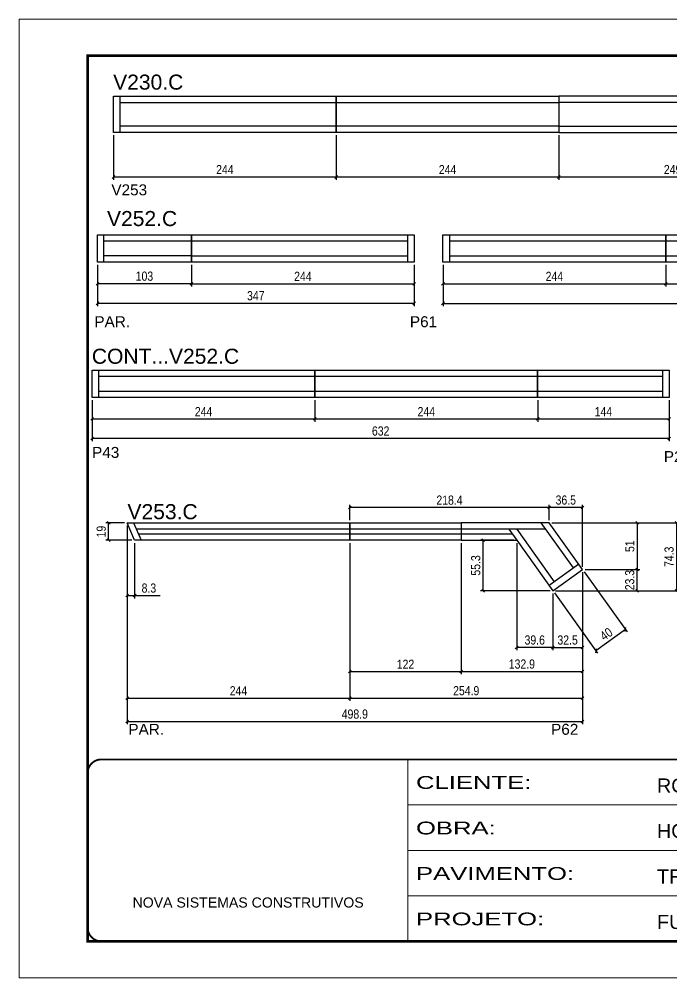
# Model space of a CAD drawing. Extents: x 3171 to 9452, y -2838 to 6252.
# Drawn here: x 7940 to 8655, y 4054 to 5104 of the extents above; entities that cross this region are included whole.
import ezdxf

# ---------------------------------------------------------------- set-up
doc = ezdxf.new("R2010")
doc.units = 0
doc.linetypes.add('CONTINUO', pattern=[0])
doc.linetypes.add('DASHED', pattern=[0.75, 0.5, -0.25])
for name, color, linetype in [('5', 5, 'Continuous'), ('NOMENCLATURA', 7, 'Continuous'), ('Painéis', 200, 'Continuous'), ('SARR_2.2x7', 40, 'Continuous')]:
    doc.layers.add(name, color=color, linetype=linetype)
for name, color, linetype, lineweight in [('Escoras', 2, 'Continuous', 25), ('Folhas', 255, 'Continuous', 9), ('Romaneio', 3, 'Continuous', 13), ('SARRAFO DE PRESSAO', 251, 'DASHED', 9)]:
    doc.layers.add(name, color=color, linetype=linetype, lineweight=lineweight)
doc.layers.add('FELIPE', color=2, linetype='Continuous', lineweight=13, plot=False)
doc.styles.add('ARIAL', font='arial.ttf')
doc.styles.add('COTA TECNICA', font='techl___.ttf', dxfattribs={"height": 10})
doc.styles.add('COTA TECNICA-50', font='techl___.ttf', dxfattribs={"height": 10})
doc.styles.get("Standard").update_dxf_attribs({"font": 'arial.ttf'})
doc.styles.add('Tecnologia', font='')
doc.styles.get('Tecnologia').set_extended_font_data('Forgotten Futurist')
doc.dimstyles.new('COTA PAINEL-50', dxfattribs={"dimtxt": 10, "dimasz": 3, "dimexe": 3, "dimexo": 3, "dimgap": 3, "dimtad": 1, "dimdec": 1, "dimzin": 12, "dimdsep": 46, "dimtxsty": 'COTA TECNICA-50', "dimblk1": 'OBLIQUE', "dimblk2": 'OBLIQUE', "dimsah": 1, "dimcen": 0.9, "dimclrd": 4, "dimclre": 4, "dimclrt": 240, "dimadec": 1, "dimazin": 3, "dimtfac": 1, "dimtdec": 1, "dimtmove": 0, "dimatfit": 3, "dimfxl": 1, "dimtolj": 1, "dimtzin": 12, "dimarcsym": 0})
doc.dimstyles.new('PAINEL', dxfattribs={"dimtxt": 10, "dimasz": 3, "dimexe": 3, "dimexo": 3, "dimgap": 3, "dimtad": 1, "dimdec": 1, "dimzin": 12, "dimdsep": 46, "dimtxsty": 'COTA TECNICA', "dimblk1": 'OBLIQUE', "dimblk2": 'OBLIQUE', "dimsah": 1, "dimcen": 0.9, "dimclrd": 4, "dimclre": 4, "dimclrt": 240, "dimadec": 1, "dimazin": 3, "dimtfac": 1, "dimtdec": 1, "dimtmove": 0, "dimatfit": 3, "dimfxl": 1, "dimtolj": 1, "dimtzin": 12, "dimarcsym": 0})

# ---------------------------------------------------------------- blocks, each defined once
blk = doc.blocks.new('9999999999')
at = {"color": 30, "linetype": 'CONTINUO'}
for p, q in [((98564.6, 34230.2), (98564.6, 34429.4)), ((98564.6, 34379.6), (99584, 34379.6)), ((98564.6, 34329.8), (99488, 34329.8)), ((98564.6, 34280), (99488, 34280))]:
    blk.add_line(p, q, dxfattribs=at)
at = {"color": 30, "linetype": 'CONTINUO', "const_width": 2}
blk.add_lwpolyline([(99584, 34230.2), (99584, 34414.4, 0.414214), (99569, 34429.4), (98229, 34429.4, 0.414214), (98214, 34414.4), (98214, 34245.2, 0.414214), (98229, 34230.2), (99584, 34230.2)], format="xyb", dxfattribs=at)
at = {"layer": 'Folhas'}
blk.add_lwpolyline([(98139, 34190.2), (99624, 34190.2), (99624, 35240.2), (98139, 35240.2)], close=True, dxfattribs=at)
at = {"layer": 'Folhas', "color": 30, "const_width": 3}
blk.add_lwpolyline([(98214, 34230.2), (99584, 34230.2), (99584, 35200.2), (98214, 35200.2)], close=True, dxfattribs=at)
at = {"color": 7, "linetype": 'Continuous', "ltscale": 5, "style": 'ARIAL'}
for s, height, p in [('ROCONTEC', 15.48, (98837.7, 34393.1)), ('HOSPITAL ASSUNÇÃO', 15.483, (98837.7, 34343.3)), ('TRECHO 1 - TÉRREO', 15.483, (98837.7, 34293.5)), ('NOVA SISTEMAS CONSTRUTIVOS', 11.059, (98263.2, 34267.2)), ('FUNDO DE VIGA', 15.483, (98837.7, 34243.7))]:
    blk.add_text(s, height=height, dxfattribs=at).set_placement(p)
at = {"layer": 'Folhas', "color": 7, "style": 'Tecnologia', "width": 1.5}
for s, p in [('CLIENTE:', (98573.7, 34397.2)), ('OBRA:', (98573.7, 34347.3)), ('PAVIMENTO:', (98573.7, 34297.5)), ('PROJETO:', (98573.7, 34247.7))]:
    blk.add_text(s, height=14, dxfattribs=at).set_placement(p)
blk = doc.blocks.new('_Oblique')
at = {"color": 0, "linetype": 'ByBlock', "lineweight": -2}
blk.add_line((-0.5, -0.5), (0.5, 0.5), dxfattribs=at)
blk = doc.blocks.new('*D319')
at = {"layer": 'Defpoints', "color": 0, "linetype": 'ByBlock', "transparency": 16777216}
for p in [(8025.4, 4837.5), (8372.5, 4837.5), (8025.4, 4792.5)]:
    blk.add_point(p, dxfattribs=at)
at = {"layer": 'Romaneio', "color": 4, "linetype": 'ByBlock', "lineweight": -2, "transparency": 16777216}
for p, q in [((8025.4, 4834.5), (8025.4, 4789.5)), ((8372.5, 4834.5), (8372.5, 4789.5)), ((8372.5, 4792.5), (8025.4, 4792.5))]:
    blk.add_line(p, q, dxfattribs=at)
at = {"layer": 'Romaneio', "color": 4, "linetype": 'ByBlock', "lineweight": -2, "transparency": 16777216, "xscale": 3, "yscale": 3, "zscale": 3, "rotation": 180}
blk.add_blockref('_Oblique', (8025.4, 4792.5), dxfattribs=at)
at = {"layer": 'Romaneio', "color": 4, "linetype": 'ByBlock', "lineweight": -2, "transparency": 16777216, "xscale": 3, "yscale": 3, "zscale": 3}
blk.add_blockref('_Oblique', (8372.5, 4792.5), dxfattribs=at)
at = {"layer": 'Romaneio', "color": 240, "linetype": 'ByBlock', "transparency": 16777216, "insert": (8198.9, 4800.8), "char_height": 10, "attachment_point": 5, "style": 'COTA TECNICA-50'}
blk.add_mtext('\\A1;347', dxfattribs=at)
blk = doc.blocks.new('*D320')
at = {"layer": 'Defpoints', "color": 0, "linetype": 'Continuous', "transparency": 16777216}
for p in [(8025.4, 4837.5), (8128.5, 4837.5), (8025.4, 4814)]:
    blk.add_point(p, dxfattribs=at)
at = {"layer": 'Painéis', "color": 4, "linetype": 'Continuous', "lineweight": -2, "transparency": 16777216}
for p, q in [((8025.4, 4834.5), (8025.4, 4811)), ((8128.5, 4834.5), (8128.5, 4811)), ((8128.5, 4814), (8025.4, 4814))]:
    blk.add_line(p, q, dxfattribs=at)
at = {"layer": 'Painéis', "color": 4, "linetype": 'Continuous', "lineweight": -2, "transparency": 16777216, "xscale": 3, "yscale": 3, "zscale": 3, "rotation": 180}
blk.add_blockref('_Oblique', (8025.4, 4814), dxfattribs=at)
at = {"layer": 'Painéis', "color": 4, "linetype": 'Continuous', "lineweight": -2, "transparency": 16777216, "xscale": 3, "yscale": 3, "zscale": 3}
blk.add_blockref('_Oblique', (8128.5, 4814), dxfattribs=at)
at = {"layer": 'Painéis', "color": 240, "linetype": 'Continuous', "transparency": 16777216, "insert": (8076.9, 4822.2), "char_height": 10, "attachment_point": 5, "style": 'COTA TECNICA-50'}
blk.add_mtext('\\A1;103', dxfattribs=at)
blk = doc.blocks.new('*D321')
at = {"layer": 'Defpoints', "color": 0, "linetype": 'ByBlock', "transparency": 16777216}
for p in [(8128.5, 4837.5), (8372.5, 4837.5), (8372.5, 4814)]:
    blk.add_point(p, dxfattribs=at)
at = {"layer": 'Romaneio', "color": 4, "linetype": 'ByBlock', "lineweight": -2, "transparency": 16777216}
for p, q in [((8128.5, 4834.5), (8128.5, 4811)), ((8372.5, 4834.5), (8372.5, 4811)), ((8128.5, 4814), (8372.5, 4814))]:
    blk.add_line(p, q, dxfattribs=at)
at = {"layer": 'Romaneio', "color": 4, "linetype": 'ByBlock', "lineweight": -2, "transparency": 16777216, "xscale": 3, "yscale": 3, "zscale": 3, "rotation": 180}
blk.add_blockref('_Oblique', (8128.5, 4814), dxfattribs=at)
at = {"layer": 'Romaneio', "color": 4, "linetype": 'ByBlock', "lineweight": -2, "transparency": 16777216, "xscale": 3, "yscale": 3, "zscale": 3}
blk.add_blockref('_Oblique', (8372.5, 4814), dxfattribs=at)
at = {"layer": 'Romaneio', "color": 240, "linetype": 'ByBlock', "transparency": 16777216, "insert": (8250.5, 4822.1), "char_height": 10, "attachment_point": 5, "style": 'COTA TECNICA-50'}
blk.add_mtext('\\A1;244', dxfattribs=at)
blk = doc.blocks.new('*D322')
at = {"layer": 'Defpoints', "color": 0, "linetype": 'ByBlock', "transparency": 16777216}
for p in [(8404, 4837.5), (8648, 4837.5), (8648, 4814)]:
    blk.add_point(p, dxfattribs=at)
at = {"layer": 'Romaneio', "color": 4, "linetype": 'ByBlock', "lineweight": -2, "transparency": 16777216}
for p, q in [((8404, 4834.5), (8404, 4811)), ((8648, 4834.5), (8648, 4811)), ((8404, 4814), (8648, 4814))]:
    blk.add_line(p, q, dxfattribs=at)
at = {"layer": 'Romaneio', "color": 4, "linetype": 'ByBlock', "lineweight": -2, "transparency": 16777216, "xscale": 3, "yscale": 3, "zscale": 3, "rotation": 180}
blk.add_blockref('_Oblique', (8404, 4814), dxfattribs=at)
at = {"layer": 'Romaneio', "color": 4, "linetype": 'ByBlock', "lineweight": -2, "transparency": 16777216, "xscale": 3, "yscale": 3, "zscale": 3}
blk.add_blockref('_Oblique', (8648, 4814), dxfattribs=at)
at = {"layer": 'Romaneio', "color": 240, "linetype": 'ByBlock', "transparency": 16777216, "insert": (8526, 4822.1), "char_height": 10, "attachment_point": 5, "style": 'COTA TECNICA-50'}
blk.add_mtext('\\A1;244', dxfattribs=at)
blk = doc.blocks.new('*D323')
at = {"layer": 'Defpoints', "color": 0, "linetype": 'ByBlock', "transparency": 16777216}
for p in [(8648, 4837.5), (8892, 4837.5), (8892, 4814)]:
    blk.add_point(p, dxfattribs=at)
at = {"layer": 'Romaneio', "color": 4, "linetype": 'ByBlock', "lineweight": -2, "transparency": 16777216}
for p, q in [((8648, 4834.5), (8648, 4811)), ((8892, 4834.5), (8892, 4811)), ((8648, 4814), (8892, 4814))]:
    blk.add_line(p, q, dxfattribs=at)
at = {"layer": 'Romaneio', "color": 4, "linetype": 'ByBlock', "lineweight": -2, "transparency": 16777216, "xscale": 3, "yscale": 3, "zscale": 3, "rotation": 180}
blk.add_blockref('_Oblique', (8648, 4814), dxfattribs=at)
at = {"layer": 'Romaneio', "color": 4, "linetype": 'ByBlock', "lineweight": -2, "transparency": 16777216, "xscale": 3, "yscale": 3, "zscale": 3}
blk.add_blockref('_Oblique', (8892, 4814), dxfattribs=at)
at = {"layer": 'Romaneio', "color": 240, "linetype": 'ByBlock', "transparency": 16777216, "insert": (8770, 4822.1), "char_height": 10, "attachment_point": 5, "style": 'COTA TECNICA-50'}
blk.add_mtext('\\A1;244', dxfattribs=at)
blk = doc.blocks.new('*D324')
at = {"layer": 'Defpoints', "color": 0, "linetype": 'ByBlock', "transparency": 16777216}
for p in [(8404, 4837.5), (9331, 4837.5), (9331, 4792.5)]:
    blk.add_point(p, dxfattribs=at)
at = {"layer": 'Romaneio', "color": 4, "linetype": 'ByBlock', "lineweight": -2, "transparency": 16777216}
for p, q in [((8404, 4834.5), (8404, 4789.5)), ((9331, 4834.5), (9331, 4789.5)), ((8404, 4792.5), (9331, 4792.5))]:
    blk.add_line(p, q, dxfattribs=at)
at = {"layer": 'Romaneio', "color": 4, "linetype": 'ByBlock', "lineweight": -2, "transparency": 16777216, "xscale": 3, "yscale": 3, "zscale": 3, "rotation": 180}
blk.add_blockref('_Oblique', (8404, 4792.5), dxfattribs=at)
at = {"layer": 'Romaneio', "color": 4, "linetype": 'ByBlock', "lineweight": -2, "transparency": 16777216, "xscale": 3, "yscale": 3, "zscale": 3}
blk.add_blockref('_Oblique', (9331, 4792.5), dxfattribs=at)
at = {"layer": 'Romaneio', "color": 240, "linetype": 'ByBlock', "transparency": 16777216, "insert": (8867.5, 4800.6), "char_height": 10, "attachment_point": 5, "style": 'COTA TECNICA-50'}
blk.add_mtext('\\A1;927', dxfattribs=at)
blk = doc.blocks.new('*D71')
at = {"layer": 'Defpoints', "color": 0, "linetype": 'ByBlock', "transparency": 16777216}
for p in [(8019.7, 4689.3), (8263.7, 4689.3), (8263.7, 4665.9)]:
    blk.add_point(p, dxfattribs=at)
at = {"layer": 'Romaneio', "color": 4, "linetype": 'ByBlock', "lineweight": -2, "transparency": 16777216}
for p, q in [((8019.7, 4686.3), (8019.7, 4662.9)), ((8263.7, 4686.3), (8263.7, 4662.9)), ((8019.7, 4665.9), (8263.7, 4665.9))]:
    blk.add_line(p, q, dxfattribs=at)
at = {"layer": 'Romaneio', "color": 4, "linetype": 'ByBlock', "lineweight": -2, "transparency": 16777216, "xscale": 3, "yscale": 3, "zscale": 3, "rotation": 180}
blk.add_blockref('_Oblique', (8019.7, 4665.9), dxfattribs=at)
at = {"layer": 'Romaneio', "color": 4, "linetype": 'ByBlock', "lineweight": -2, "transparency": 16777216, "xscale": 3, "yscale": 3, "zscale": 3}
blk.add_blockref('_Oblique', (8263.7, 4665.9), dxfattribs=at)
at = {"layer": 'Romaneio', "color": 240, "linetype": 'ByBlock', "transparency": 16777216, "insert": (8141.7, 4673.9), "char_height": 10, "attachment_point": 5, "style": 'COTA TECNICA-50'}
blk.add_mtext('\\A1;244', dxfattribs=at)
blk = doc.blocks.new('*D72')
at = {"layer": 'Defpoints', "color": 0, "linetype": 'ByBlock', "transparency": 16777216}
for p in [(8263.7, 4689.3), (8507.7, 4689.3), (8507.7, 4665.9)]:
    blk.add_point(p, dxfattribs=at)
at = {"layer": 'Romaneio', "color": 4, "linetype": 'ByBlock', "lineweight": -2, "transparency": 16777216}
for p, q in [((8263.7, 4686.3), (8263.7, 4662.9)), ((8507.7, 4686.3), (8507.7, 4662.9)), ((8263.7, 4665.9), (8507.7, 4665.9))]:
    blk.add_line(p, q, dxfattribs=at)
at = {"layer": 'Romaneio', "color": 4, "linetype": 'ByBlock', "lineweight": -2, "transparency": 16777216, "xscale": 3, "yscale": 3, "zscale": 3, "rotation": 180}
blk.add_blockref('_Oblique', (8263.7, 4665.9), dxfattribs=at)
at = {"layer": 'Romaneio', "color": 4, "linetype": 'ByBlock', "lineweight": -2, "transparency": 16777216, "xscale": 3, "yscale": 3, "zscale": 3}
blk.add_blockref('_Oblique', (8507.7, 4665.9), dxfattribs=at)
at = {"layer": 'Romaneio', "color": 240, "linetype": 'ByBlock', "transparency": 16777216, "insert": (8385.7, 4673.9), "char_height": 10, "attachment_point": 5, "style": 'COTA TECNICA-50'}
blk.add_mtext('\\A1;244', dxfattribs=at)
blk = doc.blocks.new('*D73')
at = {"layer": 'Defpoints', "color": 0, "linetype": 'ByBlock', "transparency": 16777216}
for p in [(8507.7, 4689.3), (8651.7, 4689.3), (8651.7, 4665.9)]:
    blk.add_point(p, dxfattribs=at)
at = {"layer": 'Romaneio', "color": 4, "linetype": 'ByBlock', "lineweight": -2, "transparency": 16777216}
for p, q in [((8507.7, 4686.3), (8507.7, 4662.9)), ((8651.7, 4686.3), (8651.7, 4662.9)), ((8507.7, 4665.9), (8651.7, 4665.9))]:
    blk.add_line(p, q, dxfattribs=at)
at = {"layer": 'Romaneio', "color": 4, "linetype": 'ByBlock', "lineweight": -2, "transparency": 16777216, "xscale": 3, "yscale": 3, "zscale": 3, "rotation": 180}
blk.add_blockref('_Oblique', (8507.7, 4665.9), dxfattribs=at)
at = {"layer": 'Romaneio', "color": 4, "linetype": 'ByBlock', "lineweight": -2, "transparency": 16777216, "xscale": 3, "yscale": 3, "zscale": 3}
blk.add_blockref('_Oblique', (8651.7, 4665.9), dxfattribs=at)
at = {"layer": 'Romaneio', "color": 240, "linetype": 'ByBlock', "transparency": 16777216, "insert": (8579.7, 4673.9), "char_height": 10, "attachment_point": 5, "style": 'COTA TECNICA-50'}
blk.add_mtext('\\A1;144', dxfattribs=at)
blk = doc.blocks.new('*D74')
at = {"layer": 'Defpoints', "color": 0, "linetype": 'ByBlock', "transparency": 16777216}
for p in [(8019.7, 4689.3), (8651.7, 4689.3), (8019.7, 4644.4)]:
    blk.add_point(p, dxfattribs=at)
at = {"layer": 'Romaneio', "color": 4, "linetype": 'ByBlock', "lineweight": -2, "transparency": 16777216}
for p, q in [((8019.7, 4686.3), (8019.7, 4641.4)), ((8651.7, 4686.3), (8651.7, 4641.4)), ((8651.7, 4644.4), (8019.7, 4644.4))]:
    blk.add_line(p, q, dxfattribs=at)
at = {"layer": 'Romaneio', "color": 4, "linetype": 'ByBlock', "lineweight": -2, "transparency": 16777216, "xscale": 3, "yscale": 3, "zscale": 3, "rotation": 180}
blk.add_blockref('_Oblique', (8019.7, 4644.4), dxfattribs=at)
at = {"layer": 'Romaneio', "color": 4, "linetype": 'ByBlock', "lineweight": -2, "transparency": 16777216, "xscale": 3, "yscale": 3, "zscale": 3}
blk.add_blockref('_Oblique', (8651.7, 4644.4), dxfattribs=at)
at = {"layer": 'Romaneio', "color": 240, "linetype": 'ByBlock', "transparency": 16777216, "insert": (8335.7, 4652.6), "char_height": 10, "attachment_point": 5, "style": 'COTA TECNICA-50'}
blk.add_mtext('\\A1;632', dxfattribs=at)
blk = doc.blocks.new('*D181')
at = {"layer": 'Defpoints', "color": 0, "linetype": 'ByBlock', "transparency": 16777216}
for p in [(8057.9, 4552), (8301.9, 4533), (8301.9, 4360.1)]:
    blk.add_point(p, dxfattribs=at)
at = {"layer": 'Escoras', "color": 4, "linetype": 'ByBlock', "lineweight": -2, "transparency": 16777216}
for p, q in [((8057.9, 4549), (8057.9, 4357.1)), ((8301.9, 4530), (8301.9, 4357.1)), ((8057.9, 4360.1), (8301.9, 4360.1))]:
    blk.add_line(p, q, dxfattribs=at)
at = {"layer": 'Escoras', "color": 4, "linetype": 'ByBlock', "lineweight": -2, "transparency": 16777216, "xscale": 3, "yscale": 3, "zscale": 3, "rotation": 180}
blk.add_blockref('_Oblique', (8057.9, 4360.1), dxfattribs=at)
at = {"layer": 'Escoras', "color": 4, "linetype": 'ByBlock', "lineweight": -2, "transparency": 16777216, "xscale": 3, "yscale": 3, "zscale": 3}
blk.add_blockref('_Oblique', (8301.9, 4360.1), dxfattribs=at)
at = {"layer": 'Escoras', "color": 240, "linetype": 'ByBlock', "transparency": 16777216, "insert": (8179.9, 4368.2), "char_height": 10, "attachment_point": 5, "style": 'COTA TECNICA-50'}
blk.add_mtext('\\A1;244', dxfattribs=at)
blk = doc.blocks.new('*D182')
at = {"layer": 'Defpoints', "color": 0, "linetype": 'ByBlock', "transparency": 16777216}
for p in [(8057.9, 4552), (8066.2, 4533), (8066.2, 4472.4)]:
    blk.add_point(p, dxfattribs=at)
at = {"layer": 'Escoras', "color": 4, "linetype": 'ByBlock', "lineweight": -2, "transparency": 16777216}
for p, q in [((8057.9, 4549), (8057.9, 4469.4)), ((8066.2, 4530), (8066.2, 4469.4)), ((8057.9, 4472.4), (8066.2, 4472.4)), ((8066.2, 4472.4), (8094.3, 4472.4))]:
    blk.add_line(p, q, dxfattribs=at)
at = {"layer": 'Escoras', "color": 4, "linetype": 'ByBlock', "lineweight": -2, "transparency": 16777216, "xscale": 3, "yscale": 3, "zscale": 3, "rotation": 180}
blk.add_blockref('_Oblique', (8057.9, 4472.4), dxfattribs=at)
at = {"layer": 'Escoras', "color": 4, "linetype": 'ByBlock', "lineweight": -2, "transparency": 16777216, "xscale": 3, "yscale": 3, "zscale": 3}
blk.add_blockref('_Oblique', (8066.2, 4472.4), dxfattribs=at)
at = {"layer": 'Escoras', "color": 240, "linetype": 'ByBlock', "transparency": 16777216, "insert": (8081.8, 4480.6), "char_height": 10, "attachment_point": 5, "style": 'COTA TECNICA-50'}
blk.add_mtext('\\A1;8.3', dxfattribs=at)
blk = doc.blocks.new('*D183')
at = {"layer": 'Defpoints', "color": 0, "linetype": 'ByBlock', "transparency": 16777216}
for p in [(8301.9, 4533), (8556.8, 4501), (8556.8, 4360.1)]:
    blk.add_point(p, dxfattribs=at)
at = {"layer": 'Escoras', "color": 4, "linetype": 'ByBlock', "lineweight": -2, "transparency": 16777216}
for p, q in [((8301.9, 4530), (8301.9, 4357.1)), ((8556.8, 4498), (8556.8, 4357.1)), ((8301.9, 4360.1), (8556.8, 4360.1))]:
    blk.add_line(p, q, dxfattribs=at)
at = {"layer": 'Escoras', "color": 4, "linetype": 'ByBlock', "lineweight": -2, "transparency": 16777216, "xscale": 3, "yscale": 3, "zscale": 3, "rotation": 180}
blk.add_blockref('_Oblique', (8301.9, 4360.1), dxfattribs=at)
at = {"layer": 'Escoras', "color": 4, "linetype": 'ByBlock', "lineweight": -2, "transparency": 16777216, "xscale": 3, "yscale": 3, "zscale": 3}
blk.add_blockref('_Oblique', (8556.8, 4360.1), dxfattribs=at)
at = {"layer": 'Escoras', "color": 240, "linetype": 'ByBlock', "transparency": 16777216, "insert": (8429.4, 4368.2), "char_height": 10, "attachment_point": 5, "style": 'COTA TECNICA-50'}
blk.add_mtext('\\A1;254.9', dxfattribs=at)
blk = doc.blocks.new('*D219')
at = {"layer": 'Defpoints', "color": 0, "linetype": 'ByBlock', "transparency": 16777216}
for p in [(8556.8, 4501), (8524.3, 4477.7), (8556.8, 4415.5)]:
    blk.add_point(p, dxfattribs=at)
at = {"layer": 'Escoras', "color": 4, "linetype": 'ByBlock', "lineweight": -2, "transparency": 16777216}
for p, q in [((8556.8, 4498), (8556.8, 4412.5)), ((8524.3, 4474.7), (8524.3, 4412.5)), ((8524.3, 4415.5), (8556.8, 4415.5))]:
    blk.add_line(p, q, dxfattribs=at)
at = {"layer": 'Escoras', "color": 4, "linetype": 'ByBlock', "lineweight": -2, "transparency": 16777216, "xscale": 3, "yscale": 3, "zscale": 3, "rotation": 180}
blk.add_blockref('_Oblique', (8524.3, 4415.5), dxfattribs=at)
at = {"layer": 'Escoras', "color": 4, "linetype": 'ByBlock', "lineweight": -2, "transparency": 16777216, "xscale": 3, "yscale": 3, "zscale": 3}
blk.add_blockref('_Oblique', (8556.8, 4415.5), dxfattribs=at)
at = {"layer": 'Escoras', "color": 240, "linetype": 'ByBlock', "transparency": 16777216, "insert": (8540.5, 4423.7), "char_height": 10, "attachment_point": 5, "style": 'COTA TECNICA-50'}
blk.add_mtext('\\A1;32.5', dxfattribs=at)
blk = doc.blocks.new('*D220')
at = {"layer": 'Defpoints', "color": 0, "linetype": 'ByBlock', "transparency": 16777216}
for p in [(8484.7, 4533), (8524.3, 4477.7), (8484.7, 4415.5)]:
    blk.add_point(p, dxfattribs=at)
at = {"layer": 'Escoras', "color": 4, "linetype": 'ByBlock', "lineweight": -2, "transparency": 16777216}
for p, q in [((8484.7, 4530), (8484.7, 4412.5)), ((8524.3, 4474.7), (8524.3, 4412.5)), ((8524.3, 4415.5), (8484.7, 4415.5))]:
    blk.add_line(p, q, dxfattribs=at)
at = {"layer": 'Escoras', "color": 4, "linetype": 'ByBlock', "lineweight": -2, "transparency": 16777216, "xscale": 3, "yscale": 3, "zscale": 3, "rotation": 180}
blk.add_blockref('_Oblique', (8484.7, 4415.5), dxfattribs=at)
at = {"layer": 'Escoras', "color": 4, "linetype": 'ByBlock', "lineweight": -2, "transparency": 16777216, "xscale": 3, "yscale": 3, "zscale": 3}
blk.add_blockref('_Oblique', (8524.3, 4415.5), dxfattribs=at)
at = {"layer": 'Escoras', "color": 240, "linetype": 'ByBlock', "transparency": 16777216, "insert": (8504.5, 4423.7), "char_height": 10, "attachment_point": 5, "style": 'COTA TECNICA-50'}
blk.add_mtext('\\A1;39.6', dxfattribs=at)
blk = doc.blocks.new('*D38')
at = {"layer": 'Defpoints', "color": 0, "linetype": 'ByBlock', "transparency": 16777216}
for p in [(8448.1, 4533), (8484.7, 4533), (8524.3, 4477.7)]:
    blk.add_point(p, dxfattribs=at)
at = {"layer": 'Escoras', "color": 4, "linetype": 'ByBlock', "lineweight": -2, "transparency": 16777216}
for p, q in [((8481.7, 4533), (8445.1, 4533)), ((8448.1, 4477.7), (8448.1, 4533)), ((8521.3, 4477.7), (8445.1, 4477.7))]:
    blk.add_line(p, q, dxfattribs=at)
at = {"layer": 'Escoras', "color": 4, "linetype": 'ByBlock', "lineweight": -2, "transparency": 16777216, "xscale": 3, "yscale": 3, "zscale": 3}
for p, rotation in [((8448.1, 4533), 90), ((8448.1, 4477.7), 270)]:
    blk.add_blockref('_Oblique', p, dxfattribs=dict(at, rotation=rotation))
at = {"layer": 'Escoras', "color": 240, "linetype": 'ByBlock', "transparency": 16777216, "insert": (8439.9, 4505.4), "char_height": 10, "attachment_point": 5, "rotation": 90, "style": 'COTA TECNICA-50'}
blk.add_mtext('\\A1;55.3', dxfattribs=at)
blk = doc.blocks.new('*D221')
at = {"layer": 'Defpoints', "color": 0, "linetype": 'ByBlock', "transparency": 16777216}
for p in [(8520.3, 4552), (8524.3, 4477.7), (8659.9, 4477.7)]:
    blk.add_point(p, dxfattribs=at)
at = {"layer": 'Escoras', "color": 4, "linetype": 'ByBlock', "lineweight": -2, "transparency": 16777216}
for p, q in [((8523.3, 4552), (8662.9, 4552)), ((8659.9, 4552), (8659.9, 4477.7)), ((8527.3, 4477.7), (8662.9, 4477.7))]:
    blk.add_line(p, q, dxfattribs=at)
at = {"layer": 'Escoras', "color": 4, "linetype": 'ByBlock', "lineweight": -2, "transparency": 16777216, "xscale": 3, "yscale": 3, "zscale": 3}
for p, rotation in [((8659.9, 4552), 90), ((8659.9, 4477.7), 270)]:
    blk.add_blockref('_Oblique', p, dxfattribs=dict(at, rotation=rotation))
at = {"layer": 'Escoras', "color": 240, "linetype": 'ByBlock', "transparency": 16777216, "insert": (8651.7, 4514.9), "char_height": 10, "attachment_point": 5, "rotation": 90, "style": 'COTA TECNICA-50'}
blk.add_mtext('\\A1;74.3', dxfattribs=at)
blk = doc.blocks.new('*D39')
at = {"layer": 'Defpoints', "color": 0, "linetype": 'ByBlock', "transparency": 16777216}
for p in [(8556.8, 4501), (8616.8, 4501), (8524.3, 4477.7)]:
    blk.add_point(p, dxfattribs=at)
at = {"layer": 'Escoras', "color": 4, "linetype": 'ByBlock', "lineweight": -2, "transparency": 16777216}
for p, q in [((8559.8, 4501), (8619.8, 4501)), ((8616.8, 4477.7), (8616.8, 4501)), ((8527.3, 4477.7), (8619.8, 4477.7))]:
    blk.add_line(p, q, dxfattribs=at)
at = {"layer": 'Escoras', "color": 4, "linetype": 'ByBlock', "lineweight": -2, "transparency": 16777216, "xscale": 3, "yscale": 3, "zscale": 3}
for p, rotation in [((8616.8, 4501), 90), ((8616.8, 4477.7), 270)]:
    blk.add_blockref('_Oblique', p, dxfattribs=dict(at, rotation=rotation))
at = {"layer": 'Escoras', "color": 240, "linetype": 'ByBlock', "transparency": 16777216, "insert": (8608.6, 4489.4), "char_height": 10, "attachment_point": 5, "rotation": 90, "style": 'COTA TECNICA-50'}
blk.add_mtext('\\A1;23.3', dxfattribs=at)
blk = doc.blocks.new('*D40')
at = {"layer": 'Defpoints', "color": 0, "linetype": 'ByBlock', "transparency": 16777216}
for p in [(8520.3, 4552), (8556.8, 4501), (8616.8, 4501)]:
    blk.add_point(p, dxfattribs=at)
at = {"layer": 'Escoras', "color": 4, "linetype": 'ByBlock', "lineweight": -2, "transparency": 16777216}
for p, q in [((8523.3, 4552), (8619.8, 4552)), ((8616.8, 4552), (8616.8, 4501)), ((8559.8, 4501), (8619.8, 4501))]:
    blk.add_line(p, q, dxfattribs=at)
at = {"layer": 'Escoras', "color": 4, "linetype": 'ByBlock', "lineweight": -2, "transparency": 16777216, "xscale": 3, "yscale": 3, "zscale": 3}
for p, rotation in [((8616.8, 4552), 90), ((8616.8, 4501), 270)]:
    blk.add_blockref('_Oblique', p, dxfattribs=dict(at, rotation=rotation))
at = {"layer": 'Escoras', "color": 240, "linetype": 'ByBlock', "transparency": 16777216, "insert": (8608.7, 4526.5), "char_height": 10, "attachment_point": 5, "rotation": 90, "style": 'COTA TECNICA-50'}
blk.add_mtext('\\A1;51', dxfattribs=at)
blk = doc.blocks.new('*D41')
at = {"layer": 'Defpoints', "color": 0, "linetype": 'ByBlock', "transparency": 16777216}
for p in [(8520.3, 4568.8), (8520.3, 4552), (8556.8, 4501)]:
    blk.add_point(p, dxfattribs=at)
at = {"layer": 'Escoras', "color": 4, "linetype": 'ByBlock', "lineweight": -2, "transparency": 16777216}
for p, q in [((8520.3, 4555), (8520.3, 4571.8)), ((8556.8, 4568.8), (8520.3, 4568.8)), ((8556.8, 4504), (8556.8, 4571.8))]:
    blk.add_line(p, q, dxfattribs=at)
at = {"layer": 'Escoras', "color": 4, "linetype": 'ByBlock', "lineweight": -2, "transparency": 16777216, "xscale": 3, "yscale": 3, "zscale": 3, "rotation": 180}
blk.add_blockref('_Oblique', (8520.3, 4568.8), dxfattribs=at)
at = {"layer": 'Escoras', "color": 4, "linetype": 'ByBlock', "lineweight": -2, "transparency": 16777216, "xscale": 3, "yscale": 3, "zscale": 3}
blk.add_blockref('_Oblique', (8556.8, 4568.8), dxfattribs=at)
at = {"layer": 'Escoras', "color": 240, "linetype": 'ByBlock', "transparency": 16777216, "insert": (8538.5, 4577), "char_height": 10, "attachment_point": 5, "style": 'COTA TECNICA-50'}
blk.add_mtext('\\A1;36.5', dxfattribs=at)
blk = doc.blocks.new('*D222')
at = {"layer": 'Defpoints', "color": 0, "linetype": 'ByBlock', "transparency": 16777216}
for p in [(8301.9, 4568.8), (8301.9, 4552), (8520.3, 4552)]:
    blk.add_point(p, dxfattribs=at)
at = {"layer": 'Escoras', "color": 4, "linetype": 'ByBlock', "lineweight": -2, "transparency": 16777216}
for p, q in [((8301.9, 4555), (8301.9, 4571.8)), ((8520.3, 4568.8), (8301.9, 4568.8)), ((8520.3, 4555), (8520.3, 4571.8))]:
    blk.add_line(p, q, dxfattribs=at)
at = {"layer": 'Escoras', "color": 4, "linetype": 'ByBlock', "lineweight": -2, "transparency": 16777216, "xscale": 3, "yscale": 3, "zscale": 3, "rotation": 180}
blk.add_blockref('_Oblique', (8301.9, 4568.8), dxfattribs=at)
at = {"layer": 'Escoras', "color": 4, "linetype": 'ByBlock', "lineweight": -2, "transparency": 16777216, "xscale": 3, "yscale": 3, "zscale": 3}
blk.add_blockref('_Oblique', (8520.3, 4568.8), dxfattribs=at)
at = {"layer": 'Escoras', "color": 240, "linetype": 'ByBlock', "transparency": 16777216, "insert": (8411.1, 4576.9), "char_height": 10, "attachment_point": 5, "style": 'COTA TECNICA-50'}
blk.add_mtext('\\A1;218.4', dxfattribs=at)
blk = doc.blocks.new('*D223')
at = {"layer": 'Defpoints', "color": 0, "linetype": 'ByBlock', "transparency": 16777216}
for p in [(8556.8, 4501), (8524.3, 4477.7), (8571.4, 4411.9)]:
    blk.add_point(p, dxfattribs=at)
at = {"layer": 'Escoras', "color": 4, "linetype": 'ByBlock', "lineweight": -2, "transparency": 16777216}
for p, q in [((8558.5, 4498.6), (8605.6, 4432.8)), ((8526, 4475.3), (8573.1, 4409.5)), ((8603.9, 4435.2), (8571.4, 4411.9))]:
    blk.add_line(p, q, dxfattribs=at)
at = {"layer": 'Escoras', "color": 4, "linetype": 'ByBlock', "lineweight": -2, "transparency": 16777216, "xscale": 3, "yscale": 3, "zscale": 3}
for p, rotation in [((8603.9, 4435.2), 35.59678107457728), ((8571.4, 4411.9), 215.5967810745773)]:
    blk.add_blockref('_Oblique', p, dxfattribs=dict(at, rotation=rotation))
at = {"layer": 'Escoras', "color": 240, "linetype": 'ByBlock', "transparency": 16777216, "insert": (8582.9, 4430.2), "char_height": 10, "attachment_point": 5, "rotation": 35.5968, "style": 'COTA TECNICA-50'}
blk.add_mtext('\\A1;40', dxfattribs=at)
blk = doc.blocks.new('*D224')
at = {"layer": 'Defpoints', "color": 0, "linetype": 'ByBlock', "transparency": 16777216}
for p in [(8037.7, 4552), (8057.9, 4552), (8066.2, 4533)]:
    blk.add_point(p, dxfattribs=at)
at = {"layer": 'Escoras', "color": 4, "linetype": 'ByBlock', "lineweight": -2, "transparency": 16777216}
for p, q in [((8054.9, 4552), (8034.7, 4552)), ((8037.7, 4533), (8037.7, 4552)), ((8063.2, 4533), (8034.7, 4533))]:
    blk.add_line(p, q, dxfattribs=at)
at = {"layer": 'Escoras', "color": 4, "linetype": 'ByBlock', "lineweight": -2, "transparency": 16777216, "xscale": 3, "yscale": 3, "zscale": 3}
for p, rotation in [((8037.7, 4552), 90), ((8037.7, 4533), 270)]:
    blk.add_blockref('_Oblique', p, dxfattribs=dict(at, rotation=rotation))
at = {"layer": 'Escoras', "color": 240, "linetype": 'ByBlock', "transparency": 16777216, "insert": (8029.6, 4542.5), "char_height": 10, "attachment_point": 5, "rotation": 90, "style": 'COTA TECNICA-50'}
blk.add_mtext('\\A1;19', dxfattribs=at)
blk = doc.blocks.new('*D42')
at = {"layer": 'Defpoints', "color": 0, "linetype": 'ByBlock', "transparency": 16777216}
for p in [(8057.9, 4552), (8556.8, 4501), (8556.8, 4334.5)]:
    blk.add_point(p, dxfattribs=at)
at = {"layer": 'Escoras', "color": 4, "linetype": 'ByBlock', "lineweight": -2, "transparency": 16777216}
for p, q in [((8057.9, 4549), (8057.9, 4331.5)), ((8556.8, 4498), (8556.8, 4331.5)), ((8057.9, 4334.5), (8556.8, 4334.5))]:
    blk.add_line(p, q, dxfattribs=at)
at = {"layer": 'Escoras', "color": 4, "linetype": 'ByBlock', "lineweight": -2, "transparency": 16777216, "xscale": 3, "yscale": 3, "zscale": 3, "rotation": 180}
blk.add_blockref('_Oblique', (8057.9, 4334.5), dxfattribs=at)
at = {"layer": 'Escoras', "color": 4, "linetype": 'ByBlock', "lineweight": -2, "transparency": 16777216, "xscale": 3, "yscale": 3, "zscale": 3}
blk.add_blockref('_Oblique', (8556.8, 4334.5), dxfattribs=at)
at = {"layer": 'Escoras', "color": 240, "linetype": 'ByBlock', "transparency": 16777216, "insert": (8307.4, 4342.6), "char_height": 10, "attachment_point": 5, "style": 'COTA TECNICA-50'}
blk.add_mtext('\\A1;498.9', dxfattribs=at)
blk = doc.blocks.new('*D44')
at = {"layer": 'Defpoints', "color": 0, "linetype": 'ByBlock', "transparency": 16777216}
for p in [(8780, 5019.6), (8531, 4979.6), (8780, 4930.9)]:
    blk.add_point(p, dxfattribs=at)
at = {"layer": 'Escoras', "color": 4, "linetype": 'ByBlock', "lineweight": -2, "transparency": 16777216}
for p, q in [((8780, 5016.6), (8780, 4927.9)), ((8531, 4976.6), (8531, 4927.9)), ((8531, 4930.9), (8780, 4930.9))]:
    blk.add_line(p, q, dxfattribs=at)
at = {"layer": 'Escoras', "color": 4, "linetype": 'ByBlock', "lineweight": -2, "transparency": 16777216, "xscale": 3, "yscale": 3, "zscale": 3, "rotation": 180}
blk.add_blockref('_Oblique', (8531, 4930.9), dxfattribs=at)
at = {"layer": 'Escoras', "color": 4, "linetype": 'ByBlock', "lineweight": -2, "transparency": 16777216, "xscale": 3, "yscale": 3, "zscale": 3}
blk.add_blockref('_Oblique', (8780, 4930.9), dxfattribs=at)
at = {"layer": 'Escoras', "color": 240, "linetype": 'ByBlock', "transparency": 16777216, "insert": (8655.5, 4939), "char_height": 10, "attachment_point": 5, "style": 'COTA TECNICA-50'}
blk.add_mtext('\\A1;249', dxfattribs=at)
blk = doc.blocks.new('*D230')
at = {"layer": 'Defpoints', "color": 0, "linetype": 'ByBlock', "transparency": 16777216}
for p in [(8043, 4979.6), (8287, 4979.6), (8287, 4930.9)]:
    blk.add_point(p, dxfattribs=at)
at = {"layer": 'Escoras', "color": 4, "linetype": 'ByBlock', "lineweight": -2, "transparency": 16777216}
for p, q in [((8043, 4976.6), (8043, 4927.9)), ((8287, 4976.6), (8287, 4927.9)), ((8043, 4930.9), (8287, 4930.9))]:
    blk.add_line(p, q, dxfattribs=at)
at = {"layer": 'Escoras', "color": 4, "linetype": 'ByBlock', "lineweight": -2, "transparency": 16777216, "xscale": 3, "yscale": 3, "zscale": 3, "rotation": 180}
blk.add_blockref('_Oblique', (8043, 4930.9), dxfattribs=at)
at = {"layer": 'Escoras', "color": 4, "linetype": 'ByBlock', "lineweight": -2, "transparency": 16777216, "xscale": 3, "yscale": 3, "zscale": 3}
blk.add_blockref('_Oblique', (8287, 4930.9), dxfattribs=at)
at = {"layer": 'Escoras', "color": 240, "linetype": 'ByBlock', "transparency": 16777216, "insert": (8165, 4939), "char_height": 10, "attachment_point": 5, "style": 'COTA TECNICA-50'}
blk.add_mtext('\\A1;244', dxfattribs=at)
blk = doc.blocks.new('*D231')
at = {"layer": 'Defpoints', "color": 0, "linetype": 'ByBlock', "transparency": 16777216}
for p in [(8287, 4979.6), (8531, 4979.6), (8531, 4930.9)]:
    blk.add_point(p, dxfattribs=at)
at = {"layer": 'Escoras', "color": 4, "linetype": 'ByBlock', "lineweight": -2, "transparency": 16777216}
for p, q in [((8287, 4976.6), (8287, 4927.9)), ((8531, 4976.6), (8531, 4927.9)), ((8287, 4930.9), (8531, 4930.9))]:
    blk.add_line(p, q, dxfattribs=at)
at = {"layer": 'Escoras', "color": 4, "linetype": 'ByBlock', "lineweight": -2, "transparency": 16777216, "xscale": 3, "yscale": 3, "zscale": 3, "rotation": 180}
blk.add_blockref('_Oblique', (8287, 4930.9), dxfattribs=at)
at = {"layer": 'Escoras', "color": 4, "linetype": 'ByBlock', "lineweight": -2, "transparency": 16777216, "xscale": 3, "yscale": 3, "zscale": 3}
blk.add_blockref('_Oblique', (8531, 4930.9), dxfattribs=at)
at = {"layer": 'Escoras', "color": 240, "linetype": 'ByBlock', "transparency": 16777216, "insert": (8409, 4939), "char_height": 10, "attachment_point": 5, "style": 'COTA TECNICA-50'}
blk.add_mtext('\\A1;244', dxfattribs=at)
blk = doc.blocks.new('*D340')
at = {"layer": 'Defpoints', "color": 0, "transparency": 16777216}
for p in [(8301.9, 4533), (8423.9, 4533), (8423.9, 4389.2)]:
    blk.add_point(p, dxfattribs=at)
at = {"layer": 'FELIPE', "color": 4, "lineweight": -2, "transparency": 16777216}
for p, q in [((8301.9, 4530), (8301.9, 4386.2)), ((8423.9, 4530), (8423.9, 4386.2)), ((8301.9, 4389.2), (8423.9, 4389.2))]:
    blk.add_line(p, q, dxfattribs=at)
at = {"layer": 'FELIPE', "color": 4, "lineweight": -2, "transparency": 16777216, "xscale": 3, "yscale": 3, "zscale": 3, "rotation": 180}
blk.add_blockref('_Oblique', (8301.9, 4389.2), dxfattribs=at)
at = {"layer": 'FELIPE', "color": 4, "lineweight": -2, "transparency": 16777216, "xscale": 3, "yscale": 3, "zscale": 3}
blk.add_blockref('_Oblique', (8423.9, 4389.2), dxfattribs=at)
at = {"layer": 'FELIPE', "color": 240, "transparency": 16777216, "insert": (8362.9, 4397.2), "char_height": 10, "attachment_point": 5, "style": 'COTA TECNICA'}
blk.add_mtext('\\A1;122', dxfattribs=at)
blk = doc.blocks.new('*D341')
at = {"layer": 'Defpoints', "color": 0, "transparency": 16777216}
for p in [(8423.9, 4533), (8556.8, 4501), (8556.8, 4389.2)]:
    blk.add_point(p, dxfattribs=at)
at = {"layer": 'FELIPE', "color": 4, "lineweight": -2, "transparency": 16777216}
for p, q in [((8423.9, 4530), (8423.9, 4386.2)), ((8556.8, 4498), (8556.8, 4386.2)), ((8423.9, 4389.2), (8556.8, 4389.2))]:
    blk.add_line(p, q, dxfattribs=at)
at = {"layer": 'FELIPE', "color": 4, "lineweight": -2, "transparency": 16777216, "xscale": 3, "yscale": 3, "zscale": 3, "rotation": 180}
blk.add_blockref('_Oblique', (8423.9, 4389.2), dxfattribs=at)
at = {"layer": 'FELIPE', "color": 4, "lineweight": -2, "transparency": 16777216, "xscale": 3, "yscale": 3, "zscale": 3}
blk.add_blockref('_Oblique', (8556.8, 4389.2), dxfattribs=at)
at = {"layer": 'FELIPE', "color": 240, "transparency": 16777216, "insert": (8490.4, 4397.4), "char_height": 10, "attachment_point": 5, "style": 'COTA TECNICA'}
blk.add_mtext('\\A1;132.9', dxfattribs=at)

msp = doc.modelspace()

# ---------------------------------------------------------------- linework, layer by layer
at = {"layer": 'Painéis', "linetype": 'Continuous'}
for p, q in [((8025.43, 4867.49), (8128.46, 4867.49)), ((8025.43, 4837.49), (8025.43, 4867.49)), ((8128.46, 4867.49), (8128.46, 4837.49)), ((8128.46, 4837.49), (8025.43, 4837.49))]:
    msp.add_line(p, q, dxfattribs=at)
for points in [[(8043.02, 5019.59), (8287.02, 5019.59), (8287.02, 4979.59), (8043.02, 4979.59)], [(8287.02, 5019.59), (8531.02, 5019.59), (8531.02, 4979.59), (8287.02, 4979.59)], [(8372.46, 4837.49), (8128.46, 4837.49), (8128.46, 4867.49), (8372.46, 4867.49)], [(8403.97, 4867.49), (8647.97, 4867.49), (8647.97, 4837.49), (8403.97, 4837.49)], [(8647.97, 4867.49), (8891.97, 4867.49), (8891.97, 4837.49), (8647.97, 4837.49)], [(8019.69, 4719.33), (8263.69, 4719.33), (8263.69, 4689.33), (8019.69, 4689.33)], [(8263.69, 4719.33), (8507.69, 4719.33), (8507.69, 4689.33), (8263.69, 4689.33)], [(8507.69, 4689.33), (8507.69, 4719.33), (8651.69, 4719.33), (8651.69, 4689.33)], [(8057.93, 4552.01), (8301.93, 4552.01), (8301.93, 4533.01), (8066.19, 4533.01)], [(8301.93, 4552.01), (8423.93, 4552.01), (8423.93, 4533.01), (8301.93, 4533.01)]]:
    msp.add_lwpolyline(points, close=True, dxfattribs=at)
for points in [[(8531.02, 4979.59), (8690.07, 4979.59), (8779.97, 5019.59), (8531.02, 5019.59), (8531.02, 4979.59)], [(8423.93, 4552.01), (8423.93, 4533.01), (8484.7, 4533), (8524.27, 4477.73), (8556.79, 4501.01), (8520.29, 4552), (8423.93, 4552.01)]]:
    msp.add_lwpolyline(points, dxfattribs=at)
at = {"layer": 'SARR_2.2x7', "linetype": 'Continuous'}
for p, q in [((8050.02, 5019.59), (8050.02, 4979.59)), ((8050.02, 5012.59), (8287.02, 5012.59)), ((8287.02, 5012.59), (8531.02, 5012.59)), ((8747.02, 5012.59), (8531.02, 5012.59)), ((8287.06, 4986.59), (8050.06, 4986.59)), ((8531.06, 4986.59), (8287.06, 4986.59)), ((8531.02, 4986.59), (8688.58, 4986.59)), ((8032.43, 4837.49), (8032.43, 4867.49)), ((8365.46, 4837.49), (8365.46, 4867.49)), ((8410.97, 4867.49), (8410.97, 4837.49)), ((8128.46, 4860.49), (8032.43, 4860.49)), ((8365.46, 4860.49), (8128.46, 4860.49)), ((8647.97, 4860.49), (8410.97, 4860.49)), ((8891.97, 4860.49), (8647.97, 4860.49)), ((8128.46, 4844.49), (8032.43, 4844.49)), ((8128.46, 4844.49), (8365.46, 4844.49)), ((8410.97, 4844.49), (8647.97, 4844.49)), ((8647.97, 4844.49), (8891.97, 4844.49)), ((8026.69, 4719.33), (8026.69, 4689.33)), ((8644.69, 4689.33), (8644.69, 4719.33)), ((8263.69, 4712.33), (8026.69, 4712.33)), ((8507.69, 4712.33), (8263.69, 4712.33)), ((8644.69, 4712.33), (8507.69, 4712.33)), ((8026.69, 4696.33), (8263.69, 4696.33)), ((8263.69, 4696.33), (8507.69, 4696.33)), ((8507.69, 4696.33), (8644.69, 4696.33)), ((8064.93, 4552.01), (8073.19, 4533.01)), ((8547.02, 4502.63), (8511.68, 4552)), ((8301.93, 4545.01), (8067.97, 4545.01)), ((8070.15, 4540.01), (8301.93, 4540.01)), ((8516.69, 4545), (8301.93, 4545.01)), ((8301.93, 4540), (8479.68, 4540)), ((8476.11, 4545.01), (8484.7, 4533)), ((8484.71, 4545.01), (8525.88, 4487.49)), ((8552.72, 4506.7), (8520.19, 4483.42))]:
    msp.add_line(p, q, dxfattribs=at)

# ---------------------------------------------------------------- block references
at = {"layer": 'SARRAFO DE PRESSAO', "color": 6, "linetype": 'ByBlock'}
msp.add_blockref('9999999999', (-90199.29, -30136.46), dxfattribs=at)

# ---------------------------------------------------------------- texts
at = {"layer": '5', "linetype": 'Continuous'}
for s, p in [('V253', (8040.7, 4910.83)), ('PAR.', (8022.07, 4766.39)), ('P61', (8367.74, 4766.39)), ('P43', (8019.55, 4623.23)), ('P21', (8645.93, 4618.67)), ('PAR.', (8059.33, 4319.93)), ('P62', (8522.39, 4319.93))]:
    msp.add_text(s, height=12, rotation=359.99996, dxfattribs=at).set_placement(p)
at = {"layer": 'NOMENCLATURA', "linetype": 'Continuous'}
for s, p in [('V230.C', (8042.64, 5026.57)), ('V252.C', (8035.91, 4877.12)), ('CONT...V252.C', (8019.31, 4726.31)), ('V253.C', (8058.33, 4556.07))]:
    msp.add_text(s, height=16.5, dxfattribs=at).set_placement(p)

# ---------------------------------------------------------------- dimensions: what is measured, and where the dimension line sits
at = {"layer": 'Escoras', "linetype": 'ByBlock'}
for base, p1, p2, picture, middle in [((8779.974, 4930.9297), (8531.0226, 4979.5909), (8779.974, 5019.5908), '*D44', (8655.4983, 4939.032)), ((8287.02, 4930.93), (8043.02, 4979.59), (8287.02, 4979.59), '*D230', (8165.02, 4939)), ((8531.02, 4930.93), (8287.02, 4979.59), (8531.02, 4979.59), '*D231', (8409.02, 4939)), ((8301.93, 4568.8), (8520.29, 4552), (8301.93, 4552), '*D222', (8411.11, 4576.89)), ((8520.29, 4568.8), (8556.79, 4501.01), (8520.29, 4552), '*D41', (8538.54, 4577.02)), ((8301.93, 4360.11), (8057.93, 4552.01), (8301.93, 4533.01), '*D181', (8179.93, 4368.18)), ((8066.19, 4472.39), (8057.93, 4552.01), (8066.19, 4533.01), '*D182', (8081.77, 4480.64)), ((8556.79, 4334.54), (8057.93, 4552.01), (8556.79, 4501.01), '*D42', (8307.36, 4342.64)), ((8556.79, 4360.11), (8301.93, 4533), (8556.79, 4501.01), '*D183', (8429.36, 4368.25)), ((8484.7, 4415.49), (8524.27, 4477.73), (8484.7, 4533), '*D220', (8504.48, 4423.73))]:
    dim = msp.add_linear_dim(base=base, p1=p1, p2=p2, dimstyle='COTA PAINEL-50', override={"dimarcsym": 1}, dxfattribs=at)
    dim.commit()
    dim.dimension.update_dxf_attribs({"geometry": picture, "text_midpoint": middle})
for base, p1, p2, picture, middle in [((8037.68, 4552.01), (8066.19, 4533.01), (8057.93, 4552.01), '*D224', (8029.59, 4542.51)), ((8659.9, 4477.73), (8520.29, 4552), (8524.27, 4477.73), '*D221', (8651.68, 4514.87)), ((8616.79, 4501.01), (8520.29, 4552), (8556.79, 4501.01), '*D40', (8608.68, 4526.51)), ((8448.08, 4533), (8524.27, 4477.73), (8484.7, 4533), '*D38', (8439.86, 4505.37))]:
    dim = msp.add_linear_dim(base=base, p1=p1, p2=p2, angle=90, dimstyle='COTA PAINEL-50', override={"dimarcsym": 1}, dxfattribs=at)
    dim.commit()
    dim.dimension.update_dxf_attribs({"geometry": picture, "text_midpoint": middle})
dim = msp.add_linear_dim(base=(8556.79, 4415.49), p1=(8524.27, 4477.73), p2=(8556.79, 4501.01), dimstyle='COTA PAINEL-50', override={"dimarcsym": 1}, dxfattribs=at)
dim.commit()
dim.dimension.update_dxf_attribs({"geometry": '*D219', "text_midpoint": (8540.53, 4415.49), "dimtype": 160})
dim = msp.add_linear_dim(base=(8616.79, 4501.01), p1=(8524.27, 4477.73), p2=(8556.79, 4501.01), angle=90, dimstyle='COTA PAINEL-50', override={"dimarcsym": 1}, dxfattribs=at)
dim.commit()
dim.dimension.update_dxf_attribs({"geometry": '*D39', "text_midpoint": (8616.79, 4489.37), "dimtype": 160})
dim = msp.add_aligned_dim(p1=(8556.79, 4501.01), p2=(8524.27, 4477.73), distance=80.92, dimstyle='COTA PAINEL-50', override={"dimarcsym": 1}, dxfattribs=at)
dim.commit()
dim.dimension.update_dxf_attribs({"geometry": '*D223', "text_midpoint": (8582.91, 4430.16)})
at = {"layer": 'FELIPE'}
for base, p1, p2, picture, middle in [((8423.93, 4389.16), (8301.93, 4533), (8423.93, 4533), '*D340', (8362.93, 4397.22)), ((8556.79, 4389.16), (8423.93, 4533), (8556.79, 4501.01), '*D341', (8490.36, 4397.41))]:
    dim = msp.add_linear_dim(base=base, p1=p1, p2=p2, dimstyle='PAINEL', dxfattribs=at)
    dim.commit()
    dim.dimension.update_dxf_attribs({"geometry": picture, "text_midpoint": middle})
at = {"layer": 'Painéis', "linetype": 'Continuous'}
dim = msp.add_linear_dim(base=(8025.43, 4814.03), p1=(8128.46, 4837.49), p2=(8025.43, 4837.49), dimstyle='COTA PAINEL-50', override={"dimarcsym": 1}, dxfattribs=at)
dim.commit()
dim.dimension.update_dxf_attribs({"geometry": '*D320', "text_midpoint": (8076.94, 4822.25)})
at = {"layer": 'Romaneio', "linetype": 'ByBlock'}
for base, p1, p2, override, picture, middle in [((8025.43, 4792.53), (8372.46, 4837.49), (8025.43, 4837.49), {"dimarcsym": 1}, '*D319', (8198.94, 4800.75)), ((8372.46, 4814.03), (8128.46, 4837.49), (8372.46, 4837.49), {"dimarcsym": 1}, '*D321', (8250.46, 4822.1)), ((8647.97, 4814.03), (8403.97, 4837.49), (8647.97, 4837.49), {"dimarcsym": 1}, '*D322', (8525.97, 4822.1)), ((9330.97, 4792.53), (8403.97, 4837.49), (9330.97, 4837.49), {"dimtmove": 1, "dimarcsym": 1}, '*D324', (8867.47, 4800.64)), ((8891.97, 4814.03), (8647.97, 4837.49), (8891.97, 4837.49), {"dimtmove": 1, "dimarcsym": 1}, '*D323', (8769.97, 4822.1)), ((8263.69, 4665.87), (8019.69, 4689.33), (8263.69, 4689.33), {"dimtmove": 1, "dimarcsym": 1}, '*D71', (8141.69, 4673.94)), ((8019.69, 4644.37), (8651.69, 4689.33), (8019.69, 4689.33), {"dimtmove": 1, "dimarcsym": 1}, '*D74', (8335.69, 4652.59)), ((8507.69, 4665.87), (8263.69, 4689.33), (8507.69, 4689.33), {"dimtmove": 1, "dimarcsym": 1}, '*D72', (8385.69, 4673.94)), ((8651.69, 4665.87), (8507.69, 4689.33), (8651.69, 4689.33), {"dimtmove": 1, "dimarcsym": 1}, '*D73', (8579.69, 4673.94))]:
    dim = msp.add_linear_dim(base=base, p1=p1, p2=p2, dimstyle='COTA PAINEL-50', override=override, dxfattribs=at)
    dim.commit()
    dim.dimension.update_dxf_attribs({"geometry": picture, "text_midpoint": middle})

doc.saveas('drawing.dxf')
